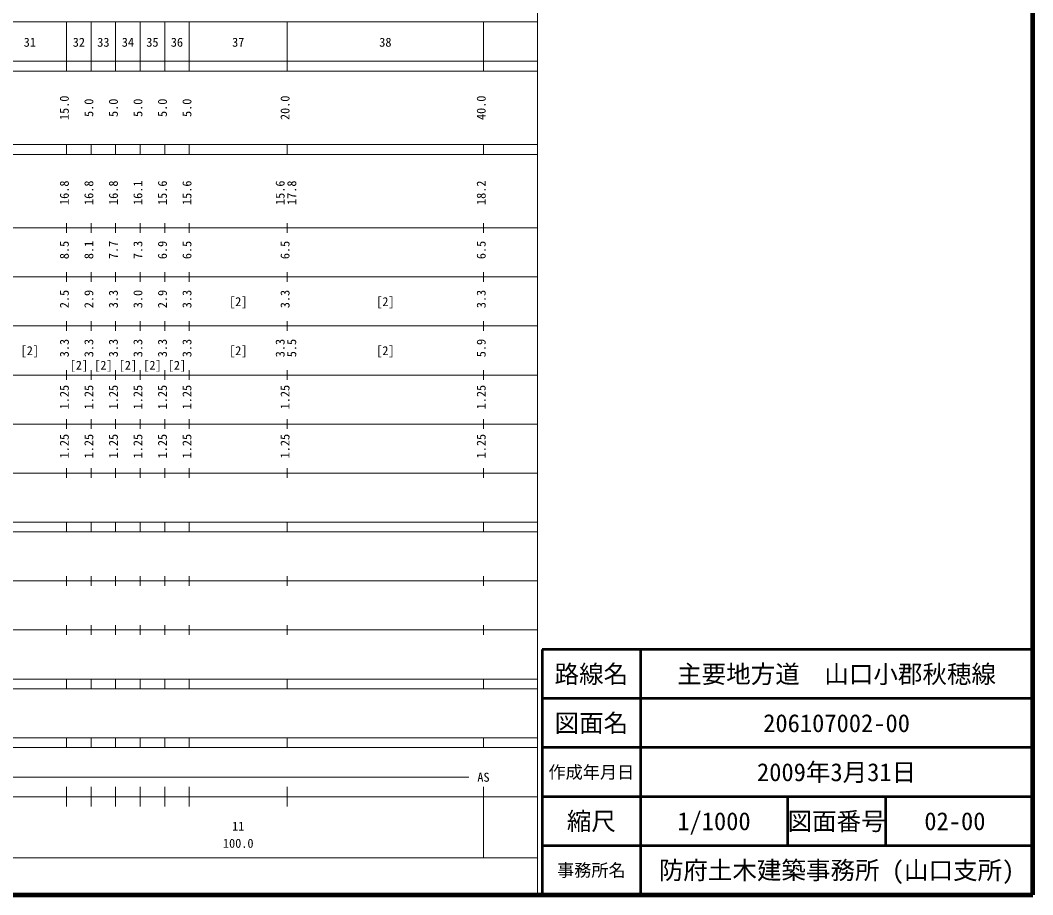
# Model space of a CAD drawing. Units: millimetres on the paper, enlarged 1000 times. Extents: x 40000 to 680000, y 20000 to 380000.
# Drawn here: x 473550 to 680000, y 20000 to 198357 of the extents above; entities that cross this region are included whole.
import ezdxf
from ezdxf.enums import TextEntityAlignment as Align

# ---------------------------------------------------------------- set-up
doc = ezdxf.new("R2010")
doc.units = ezdxf.units.MM
doc.header["$LTSCALE"] = 1000
for name, color, linetype, lineweight in [('M-TTL', 2, 'Continuous', 140), ('M-TTL-BAND', 7, 'Continuous', 13), ('M-TTL-FRAM', 2, 'Continuous', 50), ('M-TTL-LINE', 7, 'Continuous', 50)]:
    doc.layers.add(name, color=color, linetype=linetype, lineweight=lineweight)
doc.layers.add('M-TTL-TXT', color=7, linetype='Continuous')
doc.styles.add('ＭＳ ゴシック', font='')
doc.styles.get('ＭＳ ゴシック').set_extended_font_data('MS Gothic')

msp = doc.modelspace()

# ---------------------------------------------------------------- linework, layer by layer
at = {"layer": 'M-TTL'}
for p, q in [((680000, 20000), (680000, 380000)), ((40000, 20000), (680000, 20000))]:
    msp.add_line(p, q, dxfattribs=at)
at = {"layer": 'M-TTL-BAND'}
for p, q in [((579000, 20000), (579000, 370000)), ((68000, 198000), (579000, 198000)), ((483000, 188000), (483000, 198000)), ((488000, 188000), (488000, 198000)), ((493000, 188000), (493000, 198000)), ((498000, 188000), (498000, 198000)), ((503000, 188000), (503000, 198000)), ((508000, 188000), (508000, 198000)), ((528000, 188000), (528000, 198000)), ((568000, 188000), (568000, 198000)), ((40000, 190000), (579000, 190000)), ((40000, 188000), (579000, 188000)), ((40000, 173000), (579000, 173000)), ((483000, 171000), (483000, 173000)), ((488000, 171000), (488000, 173000)), ((493000, 171000), (493000, 173000)), ((498000, 171000), (498000, 173000)), ((503000, 171000), (503000, 173000)), ((508000, 171000), (508000, 173000)), ((528000, 171000), (528000, 173000)), ((568000, 171000), (568000, 173000)), ((40000, 171000), (579000, 171000)), ((483000, 155000), (483000, 157000)), ((488000, 155000), (488000, 157000)), ((493000, 155000), (493000, 157000)), ((498000, 155000), (498000, 157000)), ((503000, 155000), (503000, 157000)), ((508000, 155000), (508000, 157000)), ((528000, 155000), (528000, 157000)), ((568000, 155000), (568000, 157000)), ((40000, 156000), (579000, 156000)), ((483000, 145000), (483000, 147000)), ((488000, 145000), (488000, 147000)), ((493000, 145000), (493000, 147000)), ((498000, 145000), (498000, 147000)), ((503000, 145000), (503000, 147000)), ((508000, 145000), (508000, 147000)), ((528000, 145000), (528000, 147000)), ((568000, 145000), (568000, 147000)), ((46000, 146000), (579000, 146000)), ((483000, 135000), (483000, 137000)), ((488000, 135000), (488000, 137000)), ((493000, 135000), (493000, 137000)), ((498000, 135000), (498000, 137000)), ((503000, 135000), (503000, 137000)), ((508000, 135000), (508000, 137000)), ((528000, 135000), (528000, 137000)), ((568000, 135000), (568000, 137000)), ((52000, 136000), (579000, 136000)), ((46000, 126000), (579000, 126000)), ((483000, 125000), (483000, 127000)), ((488000, 125000), (488000, 127000)), ((493000, 125000), (493000, 127000)), ((498000, 125000), (498000, 127000)), ((503000, 125000), (503000, 127000)), ((508000, 125000), (508000, 127000)), ((528000, 125000), (528000, 127000)), ((568000, 125000), (568000, 127000)), ((52000, 116000), (579000, 116000)), ((483000, 115000), (483000, 117000)), ((488000, 115000), (488000, 117000)), ((493000, 115000), (493000, 117000)), ((498000, 115000), (498000, 117000)), ((503000, 115000), (503000, 117000)), ((508000, 115000), (508000, 117000)), ((528000, 115000), (528000, 117000)), ((568000, 115000), (568000, 117000)), ((46000, 106000), (579000, 106000)), ((483000, 105000), (483000, 107000)), ((488000, 105000), (488000, 107000)), ((493000, 105000), (493000, 107000)), ((498000, 105000), (498000, 107000)), ((503000, 105000), (503000, 107000)), ((508000, 105000), (508000, 107000)), ((528000, 105000), (528000, 107000)), ((568000, 105000), (568000, 107000)), ((40000, 96000), (579000, 96000)), ((483000, 94000), (483000, 96000)), ((488000, 94000), (488000, 96000)), ((493000, 94000), (493000, 96000)), ((498000, 94000), (498000, 96000)), ((503000, 94000), (503000, 96000)), ((508000, 94000), (508000, 96000)), ((528000, 94000), (528000, 96000)), ((568000, 94000), (568000, 96000)), ((40000, 94000), (579000, 94000)), ((483000, 83000), (483000, 85000)), ((488000, 83000), (488000, 85000)), ((493000, 83000), (493000, 85000)), ((498000, 83000), (498000, 85000)), ((503000, 83000), (503000, 85000)), ((508000, 83000), (508000, 85000)), ((528000, 83000), (528000, 85000)), ((568000, 83000), (568000, 85000)), ((49000, 84000), (579000, 84000)), ((483000, 73000), (483000, 75000)), ((488000, 73000), (488000, 75000)), ((493000, 73000), (493000, 75000)), ((498000, 73000), (498000, 75000)), ((503000, 73000), (503000, 75000)), ((508000, 73000), (508000, 75000)), ((528000, 73000), (528000, 75000)), ((568000, 73000), (568000, 75000)), ((40000, 74000), (579000, 74000)), ((40000, 64000), (579000, 64000)), ((483000, 62000), (483000, 64000)), ((488000, 62000), (488000, 64000)), ((493000, 62000), (493000, 64000)), ((498000, 62000), (498000, 64000)), ((503000, 62000), (503000, 64000)), ((508000, 62000), (508000, 64000)), ((528000, 62000), (528000, 64000)), ((568000, 62000), (568000, 64000)), ((40000, 62000), (579000, 62000)), ((40000, 52000), (579000, 52000)), ((483000, 50000), (483000, 52000)), ((488000, 50000), (488000, 52000)), ((493000, 50000), (493000, 52000)), ((498000, 50000), (498000, 52000)), ((503000, 50000), (503000, 52000)), ((508000, 50000), (508000, 52000)), ((528000, 50000), (528000, 52000)), ((568000, 50000), (568000, 52000)), ((40000, 50000), (579000, 50000)), ((71000, 44000), (565000, 44000)), ((483000, 38000), (483000, 42000)), ((488000, 38000), (488000, 42000)), ((493000, 38000), (493000, 42000)), ((498000, 38000), (498000, 42000)), ((503000, 38000), (503000, 42000)), ((508000, 38000), (508000, 42000)), ((528000, 38000), (528000, 42000)), ((568000, 27500), (568000, 42000)), ((40000, 40000), (579000, 40000)), ((68000, 27500), (579000, 27500))]:
    msp.add_line(p, q, dxfattribs=at)
at = {"layer": 'M-TTL-FRAM'}
for p, q in [((680000, 70000), (580000, 70000)), ((580000, 70000), (580000, 20000))]:
    msp.add_line(p, q, dxfattribs=at)
at = {"layer": 'M-TTL-LINE'}
for p, q in [((600000, 70000), (600000, 20000)), ((680000, 60000), (580000, 60000)), ((680000, 50000), (580000, 50000)), ((680000, 40000), (580000, 40000)), ((630000, 40000), (630000, 30000)), ((650000, 40000), (650000, 30000)), ((680000, 30000), (580000, 30000))]:
    msp.add_line(p, q, dxfattribs=at)

# ---------------------------------------------------------------- texts
at = {"layer": 'M-TTL-BAND', "style": 'ＭＳ ゴシック'}
for s, p in [('31', (475500, 192405)), ('32', (485500, 192405)), ('33', (490500, 192405)), ('34', (495500, 192405)), ('35', (500500, 192405)), ('36', (505500, 192405)), ('37', (518000, 192405)), ('38', (548000, 192405)), ('[2]', (518000, 139500)), ('[2]', (548000, 139500)), ('[2]', (475500, 129500)), ('[2]', (518000, 129500)), ('[2]', (548000, 129500)), ('[2]', (485500, 126531)), ('[2]', (490500, 126531)), ('[2]', (495500, 126531)), ('[2]', (500500, 126531)), ('[2]', (505500, 126531)), ('AS', (568000, 42500)), ('11', (518000, 32523)), ('100.0', (518000, 29033))]:
    msp.add_text(s, height=1833, dxfattribs=at).set_placement(p, align=Align.BOTTOM_CENTER)
for s, p in [('15.0', (484000, 180500)), ('5.0', (489000, 180500)), ('5.0', (494000, 180500)), ('5.0', (499000, 180500)), ('5.0', (504000, 180500)), ('5.0', (509000, 180500)), ('20.0', (529000, 180500)), ('40.0', (569000, 180500)), ('16.8', (484000, 163174)), ('16.8', (489000, 163174)), ('16.8', (494000, 163174)), ('16.1', (499000, 163174)), ('15.6', (504000, 163174)), ('15.6', (509000, 163174)), ('15.6', (528000, 163174)), ('17.8', (530370, 163174)), ('18.2', (569000, 163174)), ('8.5', (484000, 151500)), ('8.1', (489000, 151500)), ('7.7', (494000, 151500)), ('7.3', (499000, 151500)), ('6.9', (504000, 151500)), ('6.5', (509000, 151500)), ('6.5', (529000, 151500)), ('6.5', (569000, 151500)), ('2.5', (484000, 141500)), ('2.9', (489000, 141500)), ('3.3', (494000, 141500)), ('3.0', (499000, 141500)), ('2.9', (504000, 141500)), ('3.3', (509000, 141500)), ('3.3', (529000, 141500)), ('3.3', (569000, 141500)), ('3.3', (484000, 131500)), ('3.3', (489000, 131500)), ('3.3', (494000, 131500)), ('3.3', (499000, 131500)), ('3.3', (504000, 131500)), ('3.3', (509000, 131500)), ('3.3', (528000, 131500)), ('5.5', (530370, 131500)), ('5.9', (569000, 131500)), ('1.25', (484000, 121500)), ('1.25', (489000, 121500)), ('1.25', (494000, 121500)), ('1.25', (499000, 121500)), ('1.25', (504000, 121500)), ('1.25', (509000, 121500)), ('1.25', (529000, 121500)), ('1.25', (569000, 121500)), ('1.25', (484000, 111500)), ('1.25', (489000, 111500)), ('1.25', (494000, 111500)), ('1.25', (499000, 111500)), ('1.25', (504000, 111500)), ('1.25', (509000, 111500)), ('1.25', (529000, 111500)), ('1.25', (569000, 111500))]:
    msp.add_text(s, height=1833, rotation=90, dxfattribs=at).set_placement(p, align=Align.BOTTOM_CENTER)
at = {"layer": 'M-TTL-TXT', "style": 'ＭＳ ゴシック'}
for s, height, p in [('路線名', 3666, (590000, 65000)), ('路線名', 3666, (590000, 65000)), ('主要地方道\u3000山口小郡秋穂線', 3666, (640000, 65000)), ('図面名', 3666, (590000, 55000)), ('図面名', 3666, (590000, 55000)), ('206107002-00', 3666, (640000, 55000)), ('作成年月日', 2566, (590000, 45000)), ('作成年月日', 2566, (590000, 45000)), ('2009年3月31日', 3666, (640000, 45000)), ('縮尺', 3666, (590000, 35000)), ('縮尺', 3666, (590000, 35000)), ('図面番号', 3666, (640000, 35000)), ('図面番号', 3666, (640000, 35000)), ('1/1000', 3666, (615000, 35000)), ('02-00', 3666, (664125, 35000)), ('防府土木建築事務所 (山口支所)', 3666, (640000, 25000)), ('事務所名', 2566, (590000, 25000)), ('事務所名', 2566, (590000, 25000))]:
    msp.add_text(s, height=height, dxfattribs=at).set_placement(p, align=Align.MIDDLE_CENTER)

doc.saveas('drawing.dxf')
